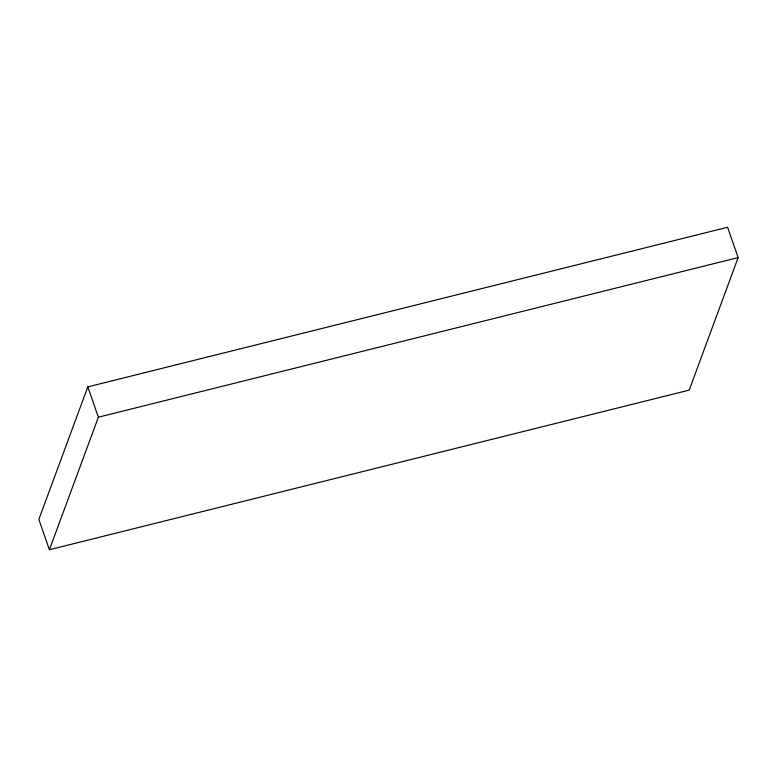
<?xml version="1.0" encoding="UTF-8"?>
<svg xmlns="http://www.w3.org/2000/svg" width="777" height="777" viewBox="0 0 777 777"><rect width="100%" height="100%" fill="white"/><g stroke="black" fill="none" stroke-linecap="round" stroke-linejoin="round"><path stroke-width="1.17" d="M87.811 386.878L38.85 519.415L49.407 549.737L689.189 390.122L738.15 257.585L727.593 227.263L87.811 386.878L98.368 417.2L49.407 549.737M98.368 417.2L738.15 257.585"/></g></svg>
